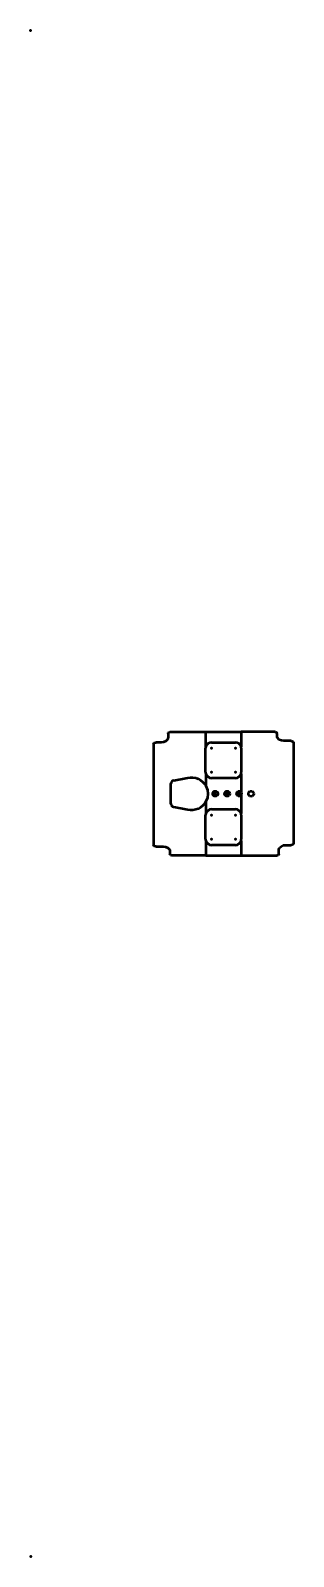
# Model space of a CAD drawing. Header units: millimetres. Extents: x -82 to 43530, y -471 to 555.
# Drawn here: x -82 to 94, y -471 to 555 of the extents above; entities outside this region: 1.
import ezdxf

# ---------------------------------------------------------------- set-up
doc = ezdxf.new("R2010")
doc.units = ezdxf.units.MM
for name, color, linetype, lineweight in [('IV_ARC_CENTERS', 7, 'Continuous', 50), ('IV_FEATURE_PROFILES', 7, 'Continuous', 50), ('IV_INTERIOR_PROFILES', 7, 'Continuous', 50), ('IV_OUTER_PROFILE', 7, 'Continuous', 50)]:
    doc.layers.add(name, color=color, linetype=linetype, lineweight=lineweight)

msp = doc.modelspace()

# ---------------------------------------------------------------- linework, layer by layer
at = {"layer": 'IV_ARC_CENTERS'}
for p in [(-82.4, 554.9), (39.3, 72.3), (39.3, 72.3), (55.3, 72.3), (55.3, 72.3), (39.3, 56.3), (39.3, 56.3), (55.3, 56.3), (55.3, 56.3), (41.8, 41.8), (49.8, 41.8), (57.8, 41.8), (43530, 46.3), (39.3, 27.3), (39.3, 27.3), (55.3, 27.3), (55.3, 27.3), (39.3, 11.3), (39.3, 11.3), (55.3, 11.3), (55.3, 11.3), (-82.2, -471.1)]:
    msp.add_point(p, dxfattribs=at)
at = {"layer": 'IV_FEATURE_PROFILES'}
for p, q in [((35.4, 73.4), (35.4, 83.3)), ((59.1, 83.3), (59.1, 73.4)), ((35.5, 55.1), (35.5, 47)), ((59.1, 55.1), (59.1, 42.9)), ((35.5, 36.5), (35.5, 28.4)), ((59.1, 40.6), (59.1, 28.4)), ((35.5, 10.1), (35.5, 0.3)), ((59.1, 10.1), (59.1, 0.3))]:
    msp.add_line(p, q, dxfattribs=at)
at = {"layer": 'IV_INTERIOR_PROFILES'}
for p, q in [((35.3, 56.3), (35.3, 72.3)), ((39.3, 76.3), (55.3, 76.3)), ((59.3, 72.3), (59.3, 56.3)), ((23.2, 52.5), (25, 52.7)), ((25, 52.7), (26.8, 52.7)), ((26.8, 52.7), (28.6, 52.4)), ((28.6, 52.4), (30.3, 51.8)), ((30.3, 51.8), (31.8, 50.9)), ((55.3, 52.3), (39.3, 52.3)), ((12.1, 49.4), (11.9, 48.7)), ((11.9, 34.9), (11.9, 48.7)), ((12.5, 50), (12.1, 49.4)), ((13.1, 50.4), (12.5, 50)), ((13.8, 50.6), (13.1, 50.4)), ((31.8, 50.9), (33.3, 49.8)), ((33.3, 49.8), (34.5, 48.5)), ((34.5, 48.5), (35.5, 47)), ((35.5, 47), (36.5, 44.5)), ((36.5, 44.5), (36.8, 41.8)), ((36.8, 41.8), (36.5, 39.1)), ((56, 41.8), (56.4, 42.8)), ((56.4, 40.8), (56, 41.8)), ((56.4, 42.8), (57.2, 43.4)), ((57.2, 43.4), (58.2, 43.5)), ((58.2, 43.5), (59.1, 42.9)), ((64.1, 41.8), (64.2, 42.4)), ((64.2, 41.1), (64.1, 41.8)), ((64.2, 42.4), (64.6, 43)), ((64.6, 40.5), (64.2, 41.1)), ((64.6, 43), (65.1, 43.4)), ((65.1, 43.4), (65.8, 43.5)), ((65.8, 43.5), (66.5, 43.4)), ((66.5, 43.4), (67.1, 43)), ((67.1, 43), (67.5, 42.4)), ((67.5, 41.1), (67.1, 40.5)), ((67.5, 42.4), (67.6, 41.8)), ((67.6, 41.8), (67.5, 41.1)), ((11.9, 34.9), (12.1, 34.2)), ((12.1, 34.2), (12.5, 33.6)), ((12.5, 33.6), (13.1, 33.1)), ((13.1, 33.1), (13.8, 32.9)), ((25, 30.8), (23.2, 31)), ((26.8, 30.8), (25, 30.8)), ((28.6, 31.1), (26.8, 30.8)), ((30.3, 31.7), (28.6, 31.1)), ((31.8, 32.6), (30.3, 31.7)), ((33.3, 33.7), (31.8, 32.6)), ((34.5, 35), (33.3, 33.7)), ((35.5, 36.5), (34.5, 35)), ((36.5, 39.1), (35.5, 36.5)), ((39.3, 31.3), (55.3, 31.3)), ((57.2, 40.1), (56.4, 40.8)), ((58.2, 40.1), (57.2, 40.1)), ((59.1, 40.6), (58.2, 40.1)), ((65.1, 40.1), (64.6, 40.5)), ((65.8, 40), (65.1, 40.1)), ((66.5, 40.2), (65.8, 40)), ((67.1, 40.5), (66.5, 40.2)), ((35.3, 11.3), (35.3, 27.3)), ((59.3, 27.3), (59.3, 11.3)), ((55.3, 7.3), (39.3, 7.3))]:
    msp.add_line(p, q, dxfattribs=at)
for centre in [(41.8, 41.8), (49.8, 41.8)]:
    msp.add_circle(centre, 1.75, dxfattribs=at)
for centre, radius, start, end in [((39.3, 72.3), 4.04, 163.7606, 179.9282), ((39.3, 72.3), 4, 89.9858, 163.6265), ((55.3, 72.3), 4, 16.3799, 90.0431), ((55.3, 72.3), 4.04, 0.0906, 16.2569), ((-82.4, 554.9), 513.4, 280.8016, 281.8766), ((39.3, 56.3), 4.03, 180.1071, 196.3154), ((39.3, 56.3), 4, 196.3873, 270.0183), ((55.3, 56.3), 4, 269.9935, 343.6656), ((55.3, 56.3), 4.04, 343.7735, 359.9438), ((57.8, 41.8), 1.76, 320.02, 39.9719), ((-82.2, -471.1), 513, 78.1386, 79.2143), ((39.3, 27.3), 4, 90.0014, 163.6044), ((55.3, 27.3), 4, 16.3468, 90.0047), ((39.3, 27.3), 4.04, 163.7007, 179.8937), ((55.3, 27.3), 4.04, 0.0706, 16.2387), ((39.3, 11.3), 4.04, 180.0901, 196.2507), ((55.3, 11.3), 4.04, 343.7605, 359.924), ((39.3, 11.3), 4, 196.3618, 270.016), ((55.3, 11.3), 4, 269.9768, 343.6372)]:
    msp.add_arc(centre, radius, start, end, dxfattribs=at)
at = {"layer": 'IV_OUTER_PROFILE'}
for p, q in [((10.1, 82.3), (10.2, 82.7)), ((10.1, 82.3), (10.1, 79.8)), ((10.2, 82.7), (10.5, 83)), ((10.5, 83), (11.3, 83.3)), ((11.3, 83.3), (35.4, 83.3)), ((35.4, 83.3), (59.1, 83.3)), ((82.1, 83.3), (59.1, 83.3)), ((82.1, 83.3), (82.9, 83)), ((82.9, 83), (83.3, 82.3)), ((83.3, 80.8), (83.3, 82.3)), ((0.2, 75.3), (0.4, 75.7)), ((0.2, 75.3), (0.2, 7.3)), ((0.4, 75.7), (0.8, 76)), ((0.8, 76), (1.8, 76.3)), ((5.4, 76.3), (1.8, 76.3)), ((7, 76.5), (5.4, 76.3)), ((8.5, 77.1), (7, 76.5)), ((9.6, 78.2), (8.5, 77.1)), ((9.9, 79), (9.6, 78.2)), ((10.1, 79.8), (9.9, 79)), ((83.4, 80), (83.3, 80.8)), ((83.7, 79.3), (83.4, 80)), ((84.8, 78.1), (83.7, 79.3)), ((86.2, 77.5), (84.8, 78.1)), ((87.8, 77.3), (86.2, 77.5)), ((92.8, 77.3), (87.8, 77.3)), ((92.8, 77.3), (93.8, 77)), ((93.8, 77), (94.2, 76.7)), ((94.2, 76.7), (94.4, 76.3)), ((0.4, 6.8), (0.2, 7.3)), ((0.8, 6.5), (0.4, 6.8)), ((1.8, 6.3), (0.8, 6.5)), ((1.8, 6.3), (6.8, 6.3)), ((6.8, 6.3), (8.4, 6.1)), ((8.4, 6.1), (9.8, 5.4)), ((9.8, 5.4), (10.9, 4.3)), ((10.9, 4.3), (11.2, 3.5)), ((11.2, 3.5), (11.3, 2.8)), ((11.3, 2.8), (11.3, 1.3)), ((11.7, 0.5), (11.3, 1.3)), ((12.5, 0.3), (11.7, 0.5)), ((35.5, 0.3), (12.5, 0.3)), ((35.5, 0.3), (59.1, 0.3)), ((59.1, 0.3), (83.3, 0.3)), ((84.1, 0.5), (83.3, 0.3)), ((84.4, 0.8), (84.1, 0.5)), ((84.5, 1.3), (84.4, 0.8)), ((84.5, 3.8), (84.6, 4.6)), ((84.5, 1.3), (84.5, 3.8)), ((84.6, 4.6), (85, 5.3)), ((85, 5.3), (86.1, 6.4)), ((86.1, 6.4), (87.5, 7.1)), ((87.5, 7.1), (89.1, 7.3)), ((89.1, 7.3), (92.8, 7.3)), ((93.8, 7.5), (92.8, 7.3)), ((94.2, 7.8), (93.8, 7.5)), ((94.4, 8.3), (94.2, 7.8))]:
    msp.add_line(p, q, dxfattribs=at)
msp.add_arc((43530, 46.3), 43435.7, 179.96041, 180.05009, dxfattribs=at)

doc.saveas('drawing.dxf')
